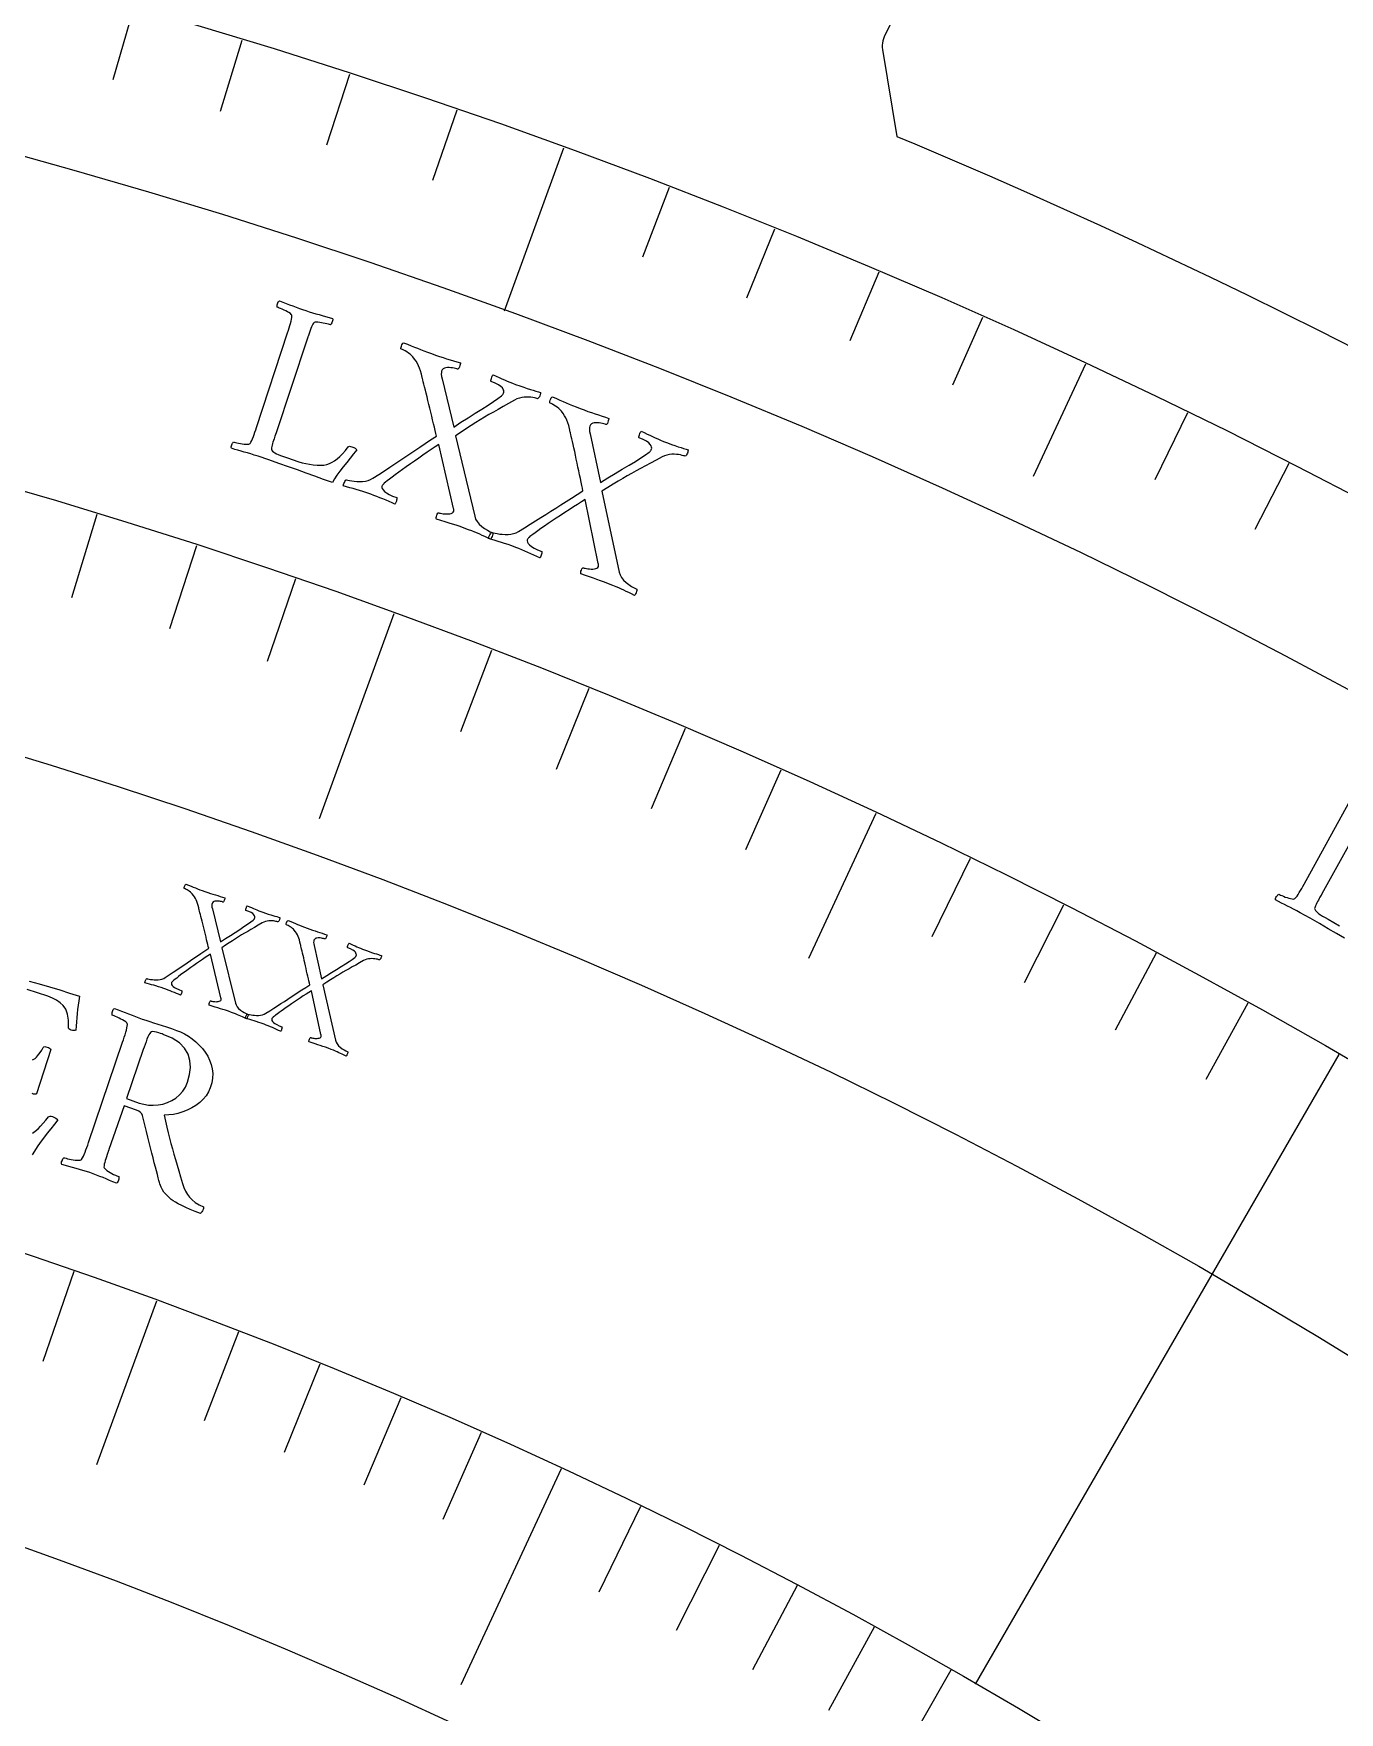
# Model space of a CAD drawing. Header units: millimetres. Extents: x -92 to 92, y -92 to 120.
# Drawn here: x 23.59 to 41.86, y 63.29 to 86.79 of the extents above; entities that cross this region are included whole.
import ezdxf

# ---------------------------------------------------------------- set-up
doc = ezdxf.new("R2010")
doc.units = ezdxf.units.MM
for name, color, linetype in [('CUT_OUTER', 1, 'Continuous'), ('ENGRAVE', 7, 'Continuous'), ('ENGRAVE_FINE', 8, 'Continuous'), ('TEXT', 5, 'Continuous')]:
    doc.layers.add(name, color=color, linetype=linetype)

msp = doc.modelspace()

# ---------------------------------------------------------------- linework, layer by layer
at = {"layer": 'CUT_OUTER'}
msp.add_lwpolyline([(35.5809, 86.9228), (35.4941, 86.7392), (35.4825, 86.7111), (35.4738, 86.6821), (35.4681, 86.6523), (35.4655, 86.622), (35.4659, 86.5917), (35.4693, 86.5616), (35.6722, 85.3444), (35.9219, 85.24), (36.4443, 85.018), (36.9652, 84.7928), (37.4848, 84.5644), (38.003, 84.3328), (38.5197, 84.098), (39.035, 83.8601), (39.5488, 83.619), (40.0612, 83.3748), (40.572, 83.1274), (41.0813, 82.8769), (41.589, 82.6232), (42.0952, 82.3665)], dxfattribs=at)
at = {"layer": 'ENGRAVE'}
for points in [[(31.0041, 85.1831), (30.1737, 82.9014)], [(38.3103, 82.1568), (37.5774, 80.5849)], [(28.6314, 78.664), (27.5873, 75.7956)], [(35.3784, 75.8693), (34.4324, 73.8405)], [(41.8563, 72.4972), (36.7688, 63.6853)], [(25.3085, 69.0452), (24.468, 66.7524)], [(30.9726, 66.6968), (29.57, 63.6766)], [(36.4276, 63.8811), (35.2179, 61.7598)]]:
    msp.add_lwpolyline(points, dxfattribs=at)
for radius in [90.65, 90.65, 88.2219, 83.7125, 83.7125, 80.1513, 73.5375, 73.5375, 69.6525]:
    msp.add_circle((0, 0), radius, dxfattribs=at)
at = {"layer": 'ENGRAVE_FINE'}
for points in [[(24.9865, 87.1384), (24.6997, 86.1381)], [(26.5035, 86.689), (26.1992, 85.6939)], [(28.0124, 86.2133), (27.6908, 85.2236)], [(29.5128, 85.7113), (29.174, 84.7273)], [(32.4861, 84.6291), (32.1131, 83.6576)], [(33.9581, 84.0492), (33.5683, 83.0844)], [(35.4198, 83.4438), (35.0132, 82.4859)], [(36.8707, 82.8129), (36.4474, 81.8622)], [(39.7383, 81.4757), (39.2822, 80.5404)], [(41.1542, 80.7697), (40.6818, 79.8425)], [(24.4752, 80.0547), (24.1182, 78.887)], [(25.8686, 79.6153), (25.4913, 78.4541)], [(27.2541, 79.1517), (26.8566, 77.9972)], [(29.9999, 78.1524), (29.5623, 77.0124)], [(31.3593, 77.6169), (30.9019, 76.4848)], [(32.7091, 77.0578), (32.232, 75.9338)], [(34.0489, 76.4752), (33.5523, 75.3597)], [(36.6971, 75.2403), (36.1619, 74.1429)], [(38.0047, 74.5884), (37.4504, 73.5005)], [(39.3006, 73.9138), (38.7274, 72.8357)], [(40.5846, 73.2166), (39.9927, 72.1487)], [(24.1539, 69.4576), (23.7164, 68.1995)], [(26.4562, 68.6137), (25.977, 67.3709)], [(27.5967, 68.1629), (27.0969, 66.9283)], [(28.7299, 67.6931), (28.2095, 66.467)], [(29.8552, 67.2044), (29.3145, 65.9871)], [(32.0815, 66.1705), (31.5004, 64.972)], [(33.1818, 65.6257), (32.5808, 64.437)], [(34.2731, 65.0624), (33.6523, 63.8839)], [(35.3551, 64.4808), (34.7147, 63.3129)]]:
    msp.add_lwpolyline(points, dxfattribs=at)
at = {"layer": 'TEXT'}
for points in [[(26.9781, 81.1847), (26.9769, 81.1811), (26.9754, 81.1767), (26.9737, 81.1716), (26.9718, 81.1656), (26.9666, 81.1503), (26.9608, 81.1327), (26.9543, 81.113), (26.947, 81.0911), (26.9397, 81.0685), (26.9332, 81.0468), (26.9273, 81.026), (26.9222, 81.006), (26.9185, 80.9883), (26.9169, 80.9743), (26.9174, 80.964), (26.9201, 80.9574), (26.9334, 80.9419), (26.9492, 80.9279), (26.9675, 80.9155), (26.9883, 80.9047), (27.0137, 80.894), (27.0458, 80.8816), (27.0846, 80.8676), (27.1301, 80.852), (27.3032, 80.7937), (27.3488, 80.7797), (27.3974, 80.7676), (27.4491, 80.7572), (27.5037, 80.7486), (27.5578, 80.7434), (27.6075, 80.7428), (27.653, 80.747), (27.6942, 80.756), (27.7297, 80.7689), (27.7657, 80.7862), (27.802, 80.8077), (27.8387, 80.8335), (27.876, 80.8648), (27.9142, 80.9029), (27.9531, 80.9478), (27.993, 80.9995), (28.0009, 81.006), (28.0121, 81.0088), (28.0263, 81.0078), (28.0437, 81.0031), (28.0693, 80.9929), (28.0894, 80.982), (28.1039, 80.9703), (28.1128, 80.9579), (28.068, 80.9017), (28.0215, 80.8437), (27.9735, 80.7841), (27.9237, 80.7228), (27.8764, 80.6625), (27.8354, 80.6058), (27.8006, 80.5526), (27.7722, 80.5029), (27.6486, 80.5459), (27.5257, 80.5893), (27.4033, 80.6332), (27.2815, 80.6776), (27.1559, 80.723), (27.0221, 80.7701), (26.8801, 80.8188), (26.7299, 80.8691), (26.6776, 80.886), (26.6279, 80.9014), (26.5807, 80.9153), (26.5361, 80.9276), (26.4924, 80.9396), (26.4482, 80.9524), (26.4034, 80.9661), (26.3579, 80.9805), (26.355, 80.9898), (26.3545, 81.001), (26.3567, 81.0139), (26.3614, 81.0286), (26.3674, 81.0429), (26.3737, 81.0545), (26.3802, 81.0633), (26.3869, 81.0695), (26.3984, 81.0661), (26.4141, 81.062), (26.4339, 81.0572), (26.4579, 81.0516), (26.4838, 81.0464), (26.5094, 81.0423), (26.5348, 81.0394), (26.5599, 81.0376), (26.5823, 81.0375), (26.5995, 81.0396), (26.6114, 81.0438), (26.6182, 81.0501), (26.6306, 81.0687), (26.6424, 81.0906), (26.6538, 81.1156), (26.6648, 81.1439), (26.6756, 81.1744), (26.6866, 81.2062), (26.6977, 81.2392), (26.7091, 81.2735), (27.1442, 82.5975), (27.1554, 82.6319), (27.1661, 82.6655), (27.1763, 82.6981), (27.1859, 82.7298), (27.1941, 82.7597), (27.1999, 82.7872), (27.2032, 82.8121), (27.2042, 82.8345), (27.2028, 82.8449), (27.1956, 82.8558), (27.1825, 82.8674), (27.1636, 82.8795), (27.1413, 82.8918), (27.1183, 82.9036), (27.0944, 82.915), (27.0698, 82.926), (27.0466, 82.9359), (27.0273, 82.9438), (27.0119, 82.9499), (27.0002, 82.954), (26.9984, 82.9629), (26.9983, 82.974), (26.9999, 82.987), (27.0034, 83.0021), (27.0083, 83.0168), (27.0142, 83.0285), (27.0212, 83.0372), (27.0292, 83.043), (27.077, 83.0255), (27.1243, 83.008), (27.1711, 82.9904), (27.2174, 82.9727), (27.2634, 82.9553), (27.3091, 82.9386), (27.3547, 82.9226), (27.4, 82.9073), (27.4466, 82.8922), (27.4928, 82.8779), (27.5386, 82.8643), (27.584, 82.8515), (27.6296, 82.8389), (27.6762, 82.8256), (27.7237, 82.8118), (27.7721, 82.7975), (27.7751, 82.7881), (27.7755, 82.7769), (27.7733, 82.764), (27.7685, 82.7493), (27.7623, 82.7351), (27.7559, 82.7236), (27.7492, 82.7148), (27.7424, 82.7087), (27.7306, 82.7124), (27.7146, 82.7167), (27.6943, 82.7219), (27.6699, 82.7277), (27.6436, 82.7335), (27.6179, 82.7385), (27.5929, 82.7426), (27.5684, 82.7457), (27.5465, 82.7471), (27.529, 82.7457), (27.516, 82.7414), (27.5074, 82.7344), (27.4974, 82.7188), (27.4876, 82.7004), (27.478, 82.6794), (27.4687, 82.6557), (27.4594, 82.6299), (27.4498, 82.6029), (27.4401, 82.5747), (27.4302, 82.5452), (27.4286, 82.5404), (27.427, 82.5357), (27.4254, 82.5309), (27.4239, 82.5262), (27.4223, 82.5214), (27.4207, 82.5167), (27.4191, 82.5119), (27.4175, 82.5071)], [(29.157, 82.3058), (29.2136, 82.2861), (29.268, 82.2677), (29.3201, 82.2508), (29.3701, 82.2353), (29.4188, 82.2205), (29.467, 82.2055), (29.5147, 82.1905), (29.5619, 82.1755), (29.5619, 82.1666), (29.5599, 82.1549), (29.556, 82.1403), (29.5502, 82.1228), (29.5434, 82.1066), (29.5368, 82.0957), (29.5303, 82.0901), (29.5238, 82.0897), (29.511, 82.0937), (29.4951, 82.0978), (29.4761, 82.1019), (29.4538, 82.106), (29.4302, 82.1091), (29.4067, 82.1104), (29.3835, 82.1099), (29.3605, 82.1074), (29.3396, 82.1019), (29.3226, 82.0921), (29.3095, 82.0781), (29.3002, 82.0598), (29.296, 82.0402), (29.2955, 82.0162), (29.2988, 81.9878), (29.306, 81.9548), (29.4682, 81.2783), (29.5702, 81.3446), (29.6698, 81.4086), (29.7669, 81.4704), (29.8616, 81.5298), (29.949, 81.5852), (30.0245, 81.6347), (30.0879, 81.6783), (30.1394, 81.7161), (30.1465, 81.7224), (30.1527, 81.729), (30.1579, 81.736), (30.1621, 81.7434), (30.1654, 81.7502), (30.1679, 81.7555), (30.1697, 81.7593), (30.1706, 81.7616), (30.1724, 81.7738), (30.1697, 81.7886), (30.1626, 81.806), (30.1509, 81.8258), (30.1305, 81.8474), (30.0973, 81.8696), (30.0512, 81.8925), (29.9922, 81.9162), (29.9893, 81.9214), (29.9888, 81.9303), (29.9909, 81.943), (29.9954, 81.9595), (30.0013, 81.9764), (30.0072, 81.9903), (30.0131, 82.0014), (30.0192, 82.0095), (30.0631, 81.99), (30.1044, 81.9716), (30.1433, 81.9543), (30.1796, 81.9382), (30.2156, 81.9225), (30.2537, 81.9068), (30.2937, 81.891), (30.3358, 81.8751), (30.3941, 81.8539), (30.448, 81.8352), (30.4973, 81.8191), (30.5421, 81.8055), (30.5829, 81.7936), (30.6199, 81.7827), (30.6531, 81.7727), (30.6826, 81.7636), (30.6827, 81.7551), (30.6814, 81.7444), (30.6785, 81.7317), (30.6742, 81.7168), (30.6684, 81.7023), (30.6611, 81.6905), (30.6524, 81.6815), (30.6422, 81.6753), (30.6334, 81.678), (30.6196, 81.6815), (30.6009, 81.6857), (30.5772, 81.6907), (30.5501, 81.695), (30.5209, 81.6975), (30.4896, 81.698), (30.4562, 81.6967), (30.4219, 81.6924), (30.3877, 81.6843), (30.3537, 81.6723), (30.3199, 81.6564), (30.2377, 81.6094), (30.161, 81.5656), (30.09, 81.5251), (30.0245, 81.4878), (29.9621, 81.4518), (29.9001, 81.4151), (29.8386, 81.3778), (29.7777, 81.3399), (29.7142, 81.2997), (29.6455, 81.2557), (29.5713, 81.2078), (29.4918, 81.156), (29.7625, 80.0311), (29.7759, 79.9913), (29.7968, 79.9541), (29.8253, 79.9194), (29.8614, 79.8872), (29.9009, 79.8583), (29.9398, 79.8337), (29.9781, 79.8134), (30.0157, 79.7972), (30.0168, 79.7881), (30.0155, 79.7767), (30.0118, 79.7632), (30.0058, 79.7474), (29.9991, 79.7322), (29.9935, 79.7207), (29.9891, 79.7128), (29.9858, 79.7085), (29.9435, 79.7278), (29.9042, 79.7458), (29.8679, 79.7624), (29.8346, 79.7777), (29.801, 79.7926), (29.7637, 79.8082), (29.7226, 79.8245), (29.6778, 79.8415), (29.616, 79.8641), (29.558, 79.8846), (29.5039, 79.9029), (29.4536, 79.9191), (29.4032, 79.9349), (29.3486, 79.952), (29.2898, 79.9703), (29.2269, 79.9899), (29.2243, 79.9997), (29.2244, 80.0121), (29.2272, 80.0271), (29.2328, 80.0446), (29.2396, 80.0608), (29.2462, 80.0717), (29.2527, 80.0774), (29.259, 80.0777), (29.27, 80.0744), (29.2844, 80.0711), (29.3022, 80.068), (29.3233, 80.0649), (29.346, 80.0627), (29.3687, 80.0621), (29.3912, 80.063), (29.4137, 80.0655), (29.434, 80.0702), (29.45, 80.0776), (29.4617, 80.0876), (29.469, 80.1004), (29.47, 80.1039), (29.4706, 80.1083), (29.4708, 80.1134), (29.4707, 80.1194), (29.4702, 80.1255), (29.4692, 80.131), (29.4679, 80.1361), (29.4661, 80.1406), (29.2616, 81.0333), (29.2092, 80.9992), (29.1547, 80.963), (29.0978, 80.9248), (29.0387, 80.8844), (28.9789, 80.8432), (28.92, 80.8023), (28.8619, 80.7617), (28.8047, 80.7215), (28.7498, 80.6825), (28.6988, 80.6457), (28.6518, 80.611), (28.6086, 80.5784), (28.5707, 80.5493), (28.5393, 80.525), (28.5145, 80.5054), (28.4963, 80.4906), (28.4932, 80.4877), (28.4896, 80.4841), (28.4852, 80.4799), (28.4802, 80.475), (28.4751, 80.4695), (28.4707, 80.4633), (28.467, 80.4564), (28.4639, 80.4489), (28.4623, 80.4338), (28.4676, 80.417), (28.4797, 80.3984), (28.4987, 80.3781), (28.5263, 80.3566), (28.5644, 80.3348), (28.6129, 80.3125), (28.6718, 80.2899), (28.6733, 80.2807), (28.6728, 80.2691), (28.6703, 80.2551), (28.6659, 80.2387), (28.6606, 80.2231), (28.6557, 80.2113), (28.651, 80.2035), (28.6466, 80.1995), (28.6053, 80.2177), (28.5635, 80.2358), (28.5213, 80.2538), (28.4786, 80.2717), (28.4358, 80.2892), (28.3931, 80.306), (28.3506, 80.322), (28.3082, 80.3373), (28.2508, 80.3572), (28.1975, 80.3749), (28.1482, 80.3905), (28.1031, 80.404), (28.0595, 80.4164), (28.0151, 80.4289), (27.9699, 80.4414), (27.9238, 80.454), (27.9244, 80.4639), (27.9272, 80.4754), (27.9322, 80.4886), (27.9392, 80.5035), (27.9466, 80.5176), (27.9527, 80.5284), (27.9574, 80.536), (27.9607, 80.5402), (27.9705, 80.5376), (27.9872, 80.5342), (28.0108, 80.5298), (28.0414, 80.5246), (28.0765, 80.5199), (28.1136, 80.5171), (28.1527, 80.5163), (28.1938, 80.5174), (28.2343, 80.5217), (28.2718, 80.5303), (28.3062, 80.5433), (28.3376, 80.5608), (28.4204, 80.6149), (28.4994, 80.6667), (28.5746, 80.7163), (28.6461, 80.7637), (28.7156, 80.8101), (28.785, 80.8567), (28.8544, 80.9034), (28.9237, 80.9504), (28.9946, 80.9984), (29.0686, 81.0481), (29.1457, 81.0995), (29.2261, 81.1526), (29.2182, 81.1893), (29.2089, 81.2303), (29.1983, 81.2755), (29.1862, 81.325), (29.1734, 81.3772), (29.1605, 81.4305), (29.1476, 81.485), (29.1345, 81.5405), (29.1216, 81.5957), (29.1088, 81.6491), (29.0962, 81.7006), (29.0838, 81.7502), (29.0721, 81.7967), (29.0615, 81.8388), (29.052, 81.8765), (29.0436, 81.9099), (29.0368, 81.9371), (29.0319, 81.9566), (29.0289, 81.9683), (29.028, 81.9722), (29.0164, 82.0199), (29.004, 82.0631), (28.9905, 82.1017), (28.9761, 82.1358), (28.96, 82.1674), (28.9412, 82.1986), (28.9197, 82.2294), (28.8956, 82.2598), (28.8782, 82.2791), (28.8588, 82.2971), (28.8373, 82.3138), (28.8138, 82.3292), (28.7905, 82.3428), (28.7698, 82.3539), (28.7516, 82.3626), (28.7359, 82.3688), (28.7311, 82.3732), (28.7295, 82.3817), (28.7312, 82.3943), (28.7362, 82.4112), (28.7431, 82.4283), (28.7504, 82.4416), (28.7583, 82.4513), (28.7667, 82.4572), (28.8218, 82.4361), (28.8726, 82.4162), (28.9191, 82.3975), (28.9614, 82.3802), (29.0036, 82.363), (29.0503, 82.3448), (29.1014, 82.3258), (29.157, 82.3058)], [(31.2377, 81.5388), (31.2938, 81.5177), (31.3477, 81.498), (31.3994, 81.4797), (31.449, 81.4629), (31.4973, 81.4469), (31.5451, 81.4307), (31.5924, 81.4145), (31.6392, 81.3982), (31.6389, 81.3894), (31.6367, 81.3777), (31.6324, 81.3632), (31.6261, 81.3459), (31.619, 81.3299), (31.6121, 81.3191), (31.6054, 81.3137), (31.5989, 81.3135), (31.5863, 81.3178), (31.5705, 81.3223), (31.5515, 81.3269), (31.5294, 81.3315), (31.5058, 81.3353), (31.4824, 81.3372), (31.4592, 81.3372), (31.4362, 81.3353), (31.4151, 81.3304), (31.3979, 81.321), (31.3844, 81.3073), (31.3747, 81.2892), (31.3699, 81.2698), (31.3688, 81.2458), (31.3714, 81.2173), (31.3777, 81.1842), (31.5228, 80.5038), (31.6264, 80.5675), (31.7276, 80.6289), (31.8263, 80.6882), (31.9224, 80.7452), (32.0112, 80.7983), (32.0879, 80.8459), (32.1524, 80.8879), (32.2048, 80.9244), (32.2121, 80.9305), (32.2185, 80.9369), (32.2238, 80.9438), (32.2282, 80.951), (32.2317, 80.9577), (32.2343, 80.963), (32.2362, 80.9668), (32.2372, 80.969), (32.2393, 80.9812), (32.237, 80.9961), (32.2303, 81.0136), (32.2191, 81.0338), (32.1993, 81.0558), (32.1667, 81.0789), (32.1212, 81.103), (32.0628, 81.1281), (32.06, 81.1334), (32.0597, 81.1423), (32.0621, 81.155), (32.0671, 81.1713), (32.0734, 81.1881), (32.0796, 81.2019), (32.0859, 81.2128), (32.0921, 81.2207), (32.1355, 81.2001), (32.1764, 81.1806), (32.2148, 81.1624), (32.2506, 81.1453), (32.2863, 81.1288), (32.3239, 81.1121), (32.3636, 81.0953), (32.4052, 81.0783), (32.463, 81.0557), (32.5163, 81.0356), (32.5652, 81.0182), (32.6097, 81.0035), (32.6501, 80.9906), (32.6868, 80.9787), (32.7198, 80.9679), (32.7491, 80.9581), (32.749, 80.9495), (32.7473, 80.9389), (32.7442, 80.9263), (32.7394, 80.9115), (32.7333, 80.8971), (32.7257, 80.8855), (32.7168, 80.8767), (32.7065, 80.8708), (32.6977, 80.8737), (32.684, 80.8776), (32.6654, 80.8823), (32.6419, 80.8878), (32.6149, 80.8929), (32.5857, 80.8961), (32.5544, 80.8974), (32.521, 80.8969), (32.4866, 80.8935), (32.4523, 80.8862), (32.418, 80.8751), (32.3838, 80.8601), (32.3004, 80.8152), (32.2227, 80.7734), (32.1506, 80.7346), (32.0842, 80.699), (32.0208, 80.6646), (31.958, 80.6296), (31.8956, 80.5939), (31.8337, 80.5575), (31.7692, 80.5189), (31.6994, 80.4766), (31.624, 80.4306), (31.5433, 80.3809), (31.7853, 79.2494), (31.7976, 79.2094), (31.8176, 79.1716), (31.8452, 79.1362), (31.8805, 79.1031), (31.9193, 79.0733), (31.9575, 79.0477), (31.9952, 79.0263), (32.0324, 79.0092), (32.0333, 79.0001), (32.0317, 78.9888), (32.0277, 78.9753), (32.0213, 78.9597), (32.0142, 78.9447), (32.0084, 78.9333), (32.0037, 78.9255), (32.0003, 78.9213), (31.9585, 78.9417), (31.9197, 78.9607), (31.8838, 78.9782), (31.8509, 78.9943), (31.8177, 79.01), (31.7808, 79.0266), (31.7401, 79.0439), (31.6958, 79.0621), (31.6346, 79.0862), (31.5771, 79.1082), (31.5235, 79.1279), (31.4736, 79.1454), (31.4236, 79.1624), (31.3695, 79.1809), (31.3112, 79.2007), (31.2488, 79.2218), (31.2465, 79.2317), (31.2469, 79.2442), (31.2501, 79.2591), (31.2561, 79.2765), (31.2633, 79.2925), (31.2702, 79.3032), (31.2768, 79.3087), (31.2831, 79.3089), (31.2941, 79.3052), (31.3084, 79.3016), (31.326, 79.298), (31.347, 79.2944), (31.3697, 79.2916), (31.3923, 79.2904), (31.4149, 79.2908), (31.4375, 79.2928), (31.4579, 79.2969), (31.4741, 79.3039), (31.486, 79.3136), (31.4937, 79.3262), (31.4947, 79.3297), (31.4954, 79.334), (31.4958, 79.3392), (31.4958, 79.3451), (31.4954, 79.3512), (31.4946, 79.3568), (31.4934, 79.3619), (31.4918, 79.3665), (31.3099, 80.264), (31.2568, 80.2313), (31.2013, 80.1965), (31.1435, 80.1597), (31.0834, 80.1209), (31.0226, 80.0812), (30.9626, 80.0418), (30.9035, 80.0027), (30.8453, 79.964), (30.7894, 79.9264), (30.7376, 79.8909), (30.6896, 79.8574), (30.6457, 79.8259), (30.607, 79.7978), (30.575, 79.7743), (30.5497, 79.7553), (30.5311, 79.741), (30.528, 79.7382), (30.5242, 79.7347), (30.5198, 79.7306), (30.5146, 79.7258), (30.5094, 79.7204), (30.5049, 79.7144), (30.501, 79.7076), (30.4977, 79.7001), (30.4957, 79.6851), (30.5006, 79.6682), (30.5122, 79.6493), (30.5307, 79.6284), (30.5578, 79.6063), (30.5953, 79.5835), (30.6432, 79.56), (30.7015, 79.5359), (30.7027, 79.5266), (30.7019, 79.5151), (30.6991, 79.5012), (30.6943, 79.4849), (30.6886, 79.4694), (30.6834, 79.4578), (30.6785, 79.45), (30.674, 79.4462), (30.6332, 79.4654), (30.5919, 79.4845), (30.5501, 79.5036), (30.5079, 79.5226), (30.4655, 79.5412), (30.4233, 79.5591), (30.3812, 79.5762), (30.3392, 79.5925), (30.2823, 79.6138), (30.2295, 79.6329), (30.1806, 79.6497), (30.1358, 79.6644), (30.0926, 79.6779), (30.0486, 79.6915), (30.0037, 79.7052), (29.9579, 79.719), (29.9588, 79.7288), (29.9619, 79.7402), (29.9671, 79.7533), (29.9746, 79.768), (29.9823, 79.782), (29.9887, 79.7926), (29.9936, 79.8), (29.997, 79.8042), (30.0067, 79.8014), (30.0233, 79.7975), (30.0468, 79.7925), (30.0773, 79.7865), (30.1122, 79.7809), (30.1492, 79.7772), (30.1883, 79.7754), (30.2294, 79.7755), (30.27, 79.7787), (30.3077, 79.7864), (30.3425, 79.7985), (30.3743, 79.8152), (30.4584, 79.8672), (30.5387, 79.917), (30.6152, 79.9647), (30.6878, 80.0102), (30.7585, 80.0548), (30.8291, 80.0996), (30.8996, 80.1446), (30.9701, 80.1898), (31.0421, 80.236), (31.1174, 80.2838), (31.1958, 80.3332), (31.2775, 80.3843), (31.2705, 80.4212), (31.2623, 80.4623), (31.2528, 80.5078), (31.242, 80.5576), (31.2305, 80.6101), (31.219, 80.6637), (31.2075, 80.7185), (31.1958, 80.7744), (31.1843, 80.8299), (31.1728, 80.8835), (31.1616, 80.9353), (31.1505, 80.9853), (31.1399, 81.032), (31.1304, 81.0744), (31.1219, 81.1124), (31.1143, 81.1459), (31.1082, 81.1733), (31.1038, 81.1929), (31.1011, 81.2046), (31.1003, 81.2086), (31.09, 81.2566), (31.0786, 81.3001), (31.0661, 81.339), (31.0526, 81.3735), (31.0372, 81.4055), (31.0192, 81.4372), (30.9986, 81.4685), (30.9753, 81.4995), (30.9584, 81.5192), (30.9394, 81.5377), (30.9183, 81.5549), (30.8952, 81.571), (30.8723, 81.5851), (30.8519, 81.5967), (30.8339, 81.6059), (30.8183, 81.6125), (30.8136, 81.617), (30.8123, 81.6255), (30.8144, 81.6381), (30.8198, 81.6549), (30.827, 81.6718), (30.8347, 81.6849), (30.8429, 81.6944), (30.8514, 81.7001), (30.9059, 81.6776), (30.9562, 81.6564), (31.0023, 81.6366), (31.044, 81.6181), (31.0859, 81.5999), (31.1321, 81.5806), (31.1827, 81.5602), (31.2377, 81.5388)], [(25.9876, 74.7768), (26.0264, 74.7636), (26.0637, 74.7512), (26.0995, 74.7399), (26.1338, 74.7295), (26.1672, 74.7196), (26.2003, 74.7096), (26.233, 74.6996), (26.2654, 74.6895), (26.2654, 74.6834), (26.2641, 74.6753), (26.2615, 74.6653), (26.2576, 74.6532), (26.253, 74.6421), (26.2485, 74.6345), (26.2441, 74.6306), (26.2396, 74.6303), (26.2309, 74.633), (26.22, 74.6357), (26.2069, 74.6384), (26.1916, 74.6411), (26.1754, 74.6431), (26.1593, 74.6439), (26.1434, 74.6434), (26.1277, 74.6416), (26.1134, 74.6377), (26.1018, 74.6309), (26.0929, 74.6211), (26.0866, 74.6085), (26.0837, 74.5951), (26.0835, 74.5785), (26.0859, 74.559), (26.0909, 74.5364), (26.2052, 74.0724), (26.2748, 74.1185), (26.3428, 74.1631), (26.4091, 74.2062), (26.4737, 74.2476), (26.5334, 74.2863), (26.5849, 74.3208), (26.6281, 74.3512), (26.6632, 74.3776), (26.668, 74.3819), (26.6722, 74.3865), (26.6757, 74.3913), (26.6786, 74.3964), (26.6808, 74.4011), (26.6825, 74.4048), (26.6837, 74.4074), (26.6843, 74.409), (26.6855, 74.4174), (26.6836, 74.4276), (26.6786, 74.4395), (26.6705, 74.453), (26.6564, 74.4677), (26.6335, 74.4827), (26.6018, 74.4982), (26.5613, 74.514), (26.5592, 74.5176), (26.5589, 74.5237), (26.5602, 74.5324), (26.5633, 74.5438), (26.5672, 74.5554), (26.5712, 74.5651), (26.5752, 74.5727), (26.5793, 74.5783), (26.6095, 74.5652), (26.6379, 74.5528), (26.6646, 74.5412), (26.6895, 74.5304), (26.7143, 74.5199), (26.7404, 74.5094), (26.7679, 74.4988), (26.7968, 74.4882), (26.8369, 74.4741), (26.8739, 74.4617), (26.9078, 74.451), (26.9386, 74.442), (26.9665, 74.4341), (26.9919, 74.4269), (27.0148, 74.4203), (27.035, 74.4143), (27.0352, 74.4085), (27.0343, 74.4012), (27.0324, 74.3924), (27.0295, 74.3821), (27.0256, 74.3721), (27.0207, 74.3639), (27.0148, 74.3577), (27.0079, 74.3533), (27.0018, 74.3551), (26.9924, 74.3574), (26.9795, 74.3602), (26.9633, 74.3634), (26.9447, 74.3662), (26.9246, 74.3676), (26.9032, 74.3677), (26.8803, 74.3665), (26.8568, 74.3633), (26.8335, 74.3575), (26.8103, 74.349), (26.7872, 74.3379), (26.7311, 74.3049), (26.6788, 74.2743), (26.6304, 74.2459), (26.5857, 74.2198), (26.543, 74.1947), (26.5008, 74.1691), (26.4588, 74.143), (26.4172, 74.1166), (26.3739, 74.0885), (26.3269, 74.0579), (26.2763, 74.0245), (26.222, 73.9884), (26.4148, 73.2167), (26.4243, 73.1895), (26.439, 73.164), (26.4589, 73.1404), (26.4839, 73.1185), (26.5114, 73.0989), (26.5383, 73.0822), (26.5648, 73.0685), (26.5908, 73.0577), (26.5917, 73.0514), (26.5909, 73.0436), (26.5884, 73.0342), (26.5844, 73.0233), (26.5799, 73.0129), (26.5762, 73.0049), (26.5732, 72.9994), (26.571, 72.9964), (26.5417, 73.0095), (26.5145, 73.0216), (26.4893, 73.0327), (26.4663, 73.043), (26.4431, 73.053), (26.4172, 73.0635), (26.3889, 73.0744), (26.3579, 73.0858), (26.3152, 73.101), (26.2751, 73.1147), (26.2377, 73.127), (26.203, 73.1379), (26.1681, 73.1484), (26.1304, 73.1598), (26.0899, 73.1721), (26.0464, 73.1852), (26.0446, 73.192), (26.0446, 73.2005), (26.0464, 73.2108), (26.0501, 73.2229), (26.0547, 73.2341), (26.0592, 73.2416), (26.0636, 73.2456), (26.068, 73.2458), (26.0756, 73.2436), (26.0855, 73.2414), (26.0978, 73.2394), (26.1123, 73.2374), (26.128, 73.236), (26.1436, 73.2357), (26.1591, 73.2365), (26.1746, 73.2383), (26.1885, 73.2416), (26.1995, 73.2468), (26.2074, 73.2538), (26.2124, 73.2626), (26.2131, 73.265), (26.2134, 73.268), (26.2136, 73.2716), (26.2134, 73.2757), (26.213, 73.2798), (26.2124, 73.2837), (26.2114, 73.2871), (26.2102, 73.2903), (26.0645, 73.9028), (26.0287, 73.8791), (25.9914, 73.8539), (25.9525, 73.8273), (25.9121, 73.7993), (25.8712, 73.7707), (25.8309, 73.7423), (25.7911, 73.7141), (25.752, 73.6862), (25.7144, 73.6592), (25.6795, 73.6336), (25.6473, 73.6096), (25.6177, 73.587), (25.5918, 73.5669), (25.5703, 73.55), (25.5533, 73.5364), (25.5408, 73.5262), (25.5388, 73.5242), (25.5362, 73.5217), (25.5333, 73.5188), (25.5298, 73.5154), (25.5264, 73.5116), (25.5234, 73.5073), (25.5208, 73.5026), (25.5187, 73.4974), (25.5177, 73.487), (25.5214, 73.4755), (25.5298, 73.4627), (25.543, 73.4488), (25.5621, 73.4342), (25.5884, 73.4193), (25.6219, 73.4042), (25.6626, 73.3889), (25.6636, 73.3826), (25.6633, 73.3746), (25.6617, 73.365), (25.6587, 73.3537), (25.6552, 73.3429), (25.6518, 73.3348), (25.6487, 73.3294), (25.6457, 73.3266), (25.6171, 73.339), (25.5883, 73.3512), (25.5591, 73.3635), (25.5296, 73.3756), (25.5001, 73.3875), (25.4706, 73.3989), (25.4413, 73.4097), (25.412, 73.4201), (25.3724, 73.4335), (25.3356, 73.4456), (25.3016, 73.4561), (25.2705, 73.4653), (25.2405, 73.4737), (25.2099, 73.4822), (25.1787, 73.4906), (25.1469, 73.4992), (25.1473, 73.5059), (25.1492, 73.5139), (25.1525, 73.523), (25.1573, 73.5332), (25.1624, 73.543), (25.1665, 73.5504), (25.1697, 73.5556), (25.172, 73.5586), (25.1787, 73.5568), (25.1902, 73.5545), (25.2065, 73.5515), (25.2276, 73.548), (25.2518, 73.5449), (25.2773, 73.5431), (25.3042, 73.5427), (25.3325, 73.5435), (25.3604, 73.5466), (25.3862, 73.5527), (25.4098, 73.5618), (25.4313, 73.5739), (25.4881, 73.6114), (25.5422, 73.6473), (25.5938, 73.6817), (25.6427, 73.7146), (25.6903, 73.7467), (25.7378, 73.779), (25.7853, 73.8115), (25.8327, 73.8442), (25.8812, 73.8775), (25.9318, 73.912), (25.9846, 73.9477), (26.0395, 73.9846), (26.0339, 74.0098), (26.0274, 74.0379), (26.0199, 74.069), (26.0114, 74.1029), (26.0024, 74.1387), (25.9933, 74.1753), (25.9842, 74.2127), (25.975, 74.2508), (25.9659, 74.2887), (25.9569, 74.3253), (25.9481, 74.3606), (25.9394, 74.3946), (25.9312, 74.4265), (25.9238, 74.4554), (25.9171, 74.4813), (25.9112, 74.5042), (25.9065, 74.5229), (25.903, 74.5362), (25.901, 74.5442), (25.9003, 74.5469), (25.8922, 74.5797), (25.8836, 74.6093), (25.8742, 74.6358), (25.8643, 74.6591), (25.8531, 74.6808), (25.8401, 74.7021), (25.8253, 74.7232), (25.8087, 74.744), (25.7967, 74.7571), (25.7834, 74.7694), (25.7686, 74.7808), (25.7525, 74.7913), (25.7365, 74.8005), (25.7223, 74.8081), (25.7098, 74.814), (25.699, 74.8182), (25.6957, 74.8212), (25.6946, 74.827), (25.6958, 74.8357), (25.6991, 74.8473), (25.7038, 74.8591), (25.7088, 74.8683), (25.7142, 74.8749), (25.7199, 74.8791), (25.7577, 74.8648), (25.7925, 74.8513), (25.8244, 74.8387), (25.8534, 74.827), (25.8824, 74.8154), (25.9145, 74.8031), (25.9495, 74.7903), (25.9876, 74.7768)], [(27.4167, 74.2648), (27.4553, 74.2507), (27.4923, 74.2377), (27.5279, 74.2257), (27.562, 74.2146), (27.5952, 74.2041), (27.628, 74.1934), (27.6606, 74.1828), (27.6928, 74.1721), (27.6927, 74.166), (27.6912, 74.1579), (27.6884, 74.1479), (27.6843, 74.136), (27.6795, 74.1249), (27.6749, 74.1174), (27.6703, 74.1136), (27.6659, 74.1134), (27.6572, 74.1163), (27.6463, 74.1192), (27.6333, 74.1221), (27.6181, 74.1251), (27.6019, 74.1275), (27.5859, 74.1285), (27.57, 74.1283), (27.5542, 74.1268), (27.5398, 74.1232), (27.5281, 74.1166), (27.519, 74.1071), (27.5125, 74.0946), (27.5093, 74.0812), (27.5088, 74.0647), (27.5108, 74.0451), (27.5154, 74.0224), (27.6207, 73.5563), (27.6913, 73.6011), (27.7601, 73.6444), (27.8272, 73.6861), (27.8926, 73.7263), (27.953, 73.7638), (28.0051, 73.7973), (28.049, 73.8269), (28.0845, 73.8526), (28.0895, 73.8569), (28.0937, 73.8614), (28.0973, 73.8661), (28.1003, 73.8712), (28.1026, 73.8758), (28.1043, 73.8795), (28.1056, 73.8821), (28.1063, 73.8836), (28.1076, 73.8921), (28.1059, 73.9022), (28.1011, 73.9142), (28.0932, 73.9279), (28.0795, 73.9428), (28.0569, 73.9583), (28.0255, 73.9744), (27.9853, 73.991), (27.9833, 73.9946), (27.983, 74.0007), (27.9846, 74.0094), (27.9878, 74.0207), (27.992, 74.0323), (27.9961, 74.0418), (28.0003, 74.0494), (28.0045, 74.0549), (28.0344, 74.0412), (28.0626, 74.0283), (28.089, 74.0162), (28.1138, 74.0049), (28.1383, 73.994), (28.1643, 73.983), (28.1916, 73.9719), (28.2203, 73.9607), (28.2601, 73.9458), (28.2968, 73.9327), (28.3305, 73.9213), (28.3611, 73.9117), (28.3889, 73.9034), (28.4141, 73.8957), (28.4369, 73.8886), (28.457, 73.8822), (28.457, 73.8764), (28.456, 73.8691), (28.454, 73.8603), (28.4509, 73.8501), (28.4468, 73.8402), (28.4418, 73.8321), (28.4357, 73.826), (28.4287, 73.8217), (28.4227, 73.8237), (28.4133, 73.8261), (28.4005, 73.8291), (28.3843, 73.8327), (28.3657, 73.8358), (28.3457, 73.8376), (28.3243, 73.8382), (28.3014, 73.8374), (28.2779, 73.8347), (28.2544, 73.8293), (28.231, 73.8212), (28.2077, 73.8105), (28.151, 73.7787), (28.0982, 73.749), (28.0492, 73.7216), (28.004, 73.6964), (27.9609, 73.672), (27.9181, 73.6473), (27.8757, 73.622), (27.8336, 73.5964), (27.7897, 73.5692), (27.7422, 73.5394), (27.6909, 73.507), (27.6359, 73.472), (27.814, 72.6968), (27.8229, 72.6693), (27.8371, 72.6436), (27.8565, 72.6196), (27.8812, 72.5972), (27.9082, 72.5771), (27.9348, 72.5599), (27.961, 72.5457), (27.9869, 72.5343), (27.9876, 72.5281), (27.9866, 72.5203), (27.984, 72.5109), (27.9798, 72.5001), (27.9751, 72.4898), (27.9712, 72.4819), (27.9681, 72.4765), (27.9658, 72.4735), (27.9368, 72.4871), (27.9098, 72.4997), (27.8849, 72.5114), (27.8621, 72.522), (27.839, 72.5325), (27.8134, 72.5435), (27.7853, 72.555), (27.7545, 72.567), (27.7121, 72.583), (27.6723, 72.5975), (27.6351, 72.6105), (27.6006, 72.622), (27.566, 72.6332), (27.5285, 72.6453), (27.4882, 72.6584), (27.445, 72.6723), (27.4433, 72.6791), (27.4435, 72.6876), (27.4455, 72.6979), (27.4494, 72.7099), (27.4542, 72.721), (27.4589, 72.7285), (27.4634, 72.7323), (27.4677, 72.7325), (27.4753, 72.7301), (27.4852, 72.7278), (27.4974, 72.7254), (27.5119, 72.7232), (27.5275, 72.7215), (27.5431, 72.7209), (27.5586, 72.7214), (27.5742, 72.7229), (27.5882, 72.726), (27.5992, 72.7309), (27.6073, 72.7378), (27.6125, 72.7465), (27.6131, 72.7489), (27.6136, 72.7519), (27.6138, 72.7554), (27.6137, 72.7595), (27.6134, 72.7637), (27.6128, 72.7676), (27.6119, 72.7711), (27.6107, 72.7742), (27.4768, 73.3894), (27.4406, 73.3664), (27.4028, 73.3419), (27.3634, 73.3161), (27.3225, 73.2888), (27.281, 73.261), (27.2402, 73.2334), (27.1999, 73.206), (27.1602, 73.1788), (27.1221, 73.1525), (27.0868, 73.1277), (27.0541, 73.1042), (27.0241, 73.0822), (26.9978, 73.0626), (26.976, 73.0461), (26.9587, 73.0329), (26.946, 73.0229), (26.9439, 73.0209), (26.9414, 73.0185), (26.9383, 73.0157), (26.9348, 73.0124), (26.9313, 73.0086), (26.9282, 73.0044), (26.9256, 72.9997), (26.9234, 72.9945), (26.9222, 72.9842), (26.9256, 72.9726), (26.9338, 72.9597), (26.9467, 72.9455), (26.9656, 72.9305), (26.9916, 72.9151), (27.0248, 72.8994), (27.0651, 72.8833), (27.0661, 72.877), (27.0656, 72.869), (27.0638, 72.8594), (27.0606, 72.8482), (27.0569, 72.8375), (27.0534, 72.8294), (27.0501, 72.8241), (27.047, 72.8214), (27.0187, 72.8342), (26.9901, 72.8471), (26.9612, 72.8598), (26.932, 72.8726), (26.9026, 72.885), (26.8734, 72.897), (26.8443, 72.9084), (26.8152, 72.9193), (26.7759, 72.9335), (26.7393, 72.9462), (26.7056, 72.9575), (26.6746, 72.9672), (26.6447, 72.9762), (26.6143, 72.9852), (26.5833, 72.9943), (26.5516, 73.0035), (26.5522, 73.0102), (26.5542, 73.0181), (26.5577, 73.0271), (26.5627, 73.0373), (26.568, 73.0469), (26.5723, 73.0543), (26.5756, 73.0595), (26.5779, 73.0624), (26.5846, 73.0605), (26.5961, 73.0579), (26.6123, 73.0547), (26.6333, 73.0507), (26.6574, 73.0471), (26.6829, 73.0449), (26.7098, 73.0439), (26.7381, 73.0443), (26.7661, 73.0468), (26.7919, 73.0524), (26.8158, 73.061), (26.8375, 73.0727), (26.895, 73.1091), (26.9498, 73.144), (27.002, 73.1774), (27.0515, 73.2093), (27.0997, 73.2405), (27.1479, 73.2719), (27.196, 73.3035), (27.244, 73.3352), (27.2931, 73.3676), (27.3444, 73.4011), (27.3978, 73.4358), (27.4534, 73.4717), (27.4483, 73.497), (27.4423, 73.5252), (27.4354, 73.5564), (27.4276, 73.5905), (27.4192, 73.6265), (27.4109, 73.6632), (27.4025, 73.7007), (27.394, 73.739), (27.3856, 73.7771), (27.3774, 73.8139), (27.3692, 73.8493), (27.3612, 73.8836), (27.3536, 73.9156), (27.3467, 73.9446), (27.3406, 73.9706), (27.3352, 73.9936), (27.3307, 74.0124), (27.3276, 74.0258), (27.3257, 74.0339), (27.325, 74.0365), (27.3176, 74.0694), (27.3095, 74.0992), (27.3007, 74.1259), (27.2911, 74.1494), (27.2804, 74.1713), (27.2678, 74.1929), (27.2534, 74.2142), (27.2373, 74.2353), (27.2255, 74.2487), (27.2124, 74.2613), (27.1979, 74.2729), (27.1819, 74.2837), (27.1661, 74.2933), (27.152, 74.3011), (27.1396, 74.3072), (27.1289, 74.3117), (27.1257, 74.3147), (27.1248, 74.3205), (27.1261, 74.3292), (27.1297, 74.3408), (27.1345, 74.3524), (27.1397, 74.3615), (27.1452, 74.3681), (27.151, 74.3721), (27.1885, 74.3571), (27.2231, 74.343), (27.2548, 74.3298), (27.2835, 74.3175), (27.3123, 74.3053), (27.3441, 74.2924), (27.3789, 74.2789), (27.4167, 74.2648)], [(25.5896, 72.8342), (25.6457, 72.8119), (25.701, 72.7846), (25.7555, 72.7524), (25.8091, 72.7153), (25.8605, 72.6739), (25.9079, 72.6292), (25.9514, 72.5812), (25.9911, 72.5297), (26.0255, 72.4753), (26.0534, 72.4182), (26.0747, 72.3585), (26.0896, 72.2962), (26.0965, 72.2318), (26.0942, 72.1657), (26.0827, 72.098), (26.0619, 72.0287), (26.0368, 71.9722), (26.0038, 71.9195), (25.9628, 71.8706), (25.914, 71.8254), (25.8595, 71.7847), (25.8016, 71.7489), (25.7404, 71.7181), (25.6757, 71.6922), (25.6099, 71.6719), (25.5452, 71.6578), (25.4816, 71.6498), (25.419, 71.648), (25.4373, 71.5622), (25.4557, 71.4795), (25.4742, 71.4001), (25.4928, 71.324), (25.5119, 71.2494), (25.5319, 71.1747), (25.5527, 71.0999), (25.5743, 71.025), (25.597, 70.9481), (25.6209, 70.8671), (25.6461, 70.7821), (25.6726, 70.6931), (25.6923, 70.6363), (25.7155, 70.5849), (25.7422, 70.5388), (25.7725, 70.498), (25.8085, 70.4609), (25.8527, 70.426), (25.9049, 70.3934), (25.9651, 70.3629), (25.9675, 70.3528), (25.9663, 70.3407), (25.9616, 70.3266), (25.9533, 70.3105), (25.9441, 70.2952), (25.9367, 70.2835), (25.9312, 70.2754), (25.9274, 70.2708), (25.8501, 70.3001), (25.7802, 70.3283), (25.7176, 70.3553), (25.6624, 70.3813), (25.6145, 70.4057), (25.574, 70.4281), (25.541, 70.4484), (25.5155, 70.4668), (25.5, 70.481), (25.4819, 70.4982), (25.4612, 70.5186), (25.4378, 70.542), (25.4143, 70.5697), (25.3932, 70.6029), (25.3746, 70.6415), (25.3583, 70.6857), (25.3522, 70.7065), (25.3442, 70.7351), (25.3342, 70.7714), (25.3223, 70.8155), (25.3089, 70.866), (25.2945, 70.9216), (25.279, 70.9822), (25.2625, 71.048), (25.2451, 71.1174), (25.227, 71.1891), (25.2083, 71.2632), (25.1889, 71.3396), (25.1694, 71.4167), (25.1505, 71.4929), (25.1321, 71.5682), (25.1142, 71.6425), (25.104, 71.6659), (25.0861, 71.6863), (25.0605, 71.7037), (25.0273, 71.7181), (24.8553, 71.7779), (24.6439, 71.1672), (24.6421, 71.1622), (24.6404, 71.1571), (24.6387, 71.1521), (24.6369, 71.1471), (24.6352, 71.142), (24.6334, 71.137), (24.6317, 71.132), (24.6299, 71.1269), (24.6193, 71.0958), (24.6093, 71.066), (24.6, 71.0376), (24.5915, 71.0106), (24.5843, 70.9853), (24.5789, 70.9619), (24.5753, 70.9405), (24.5736, 70.921), (24.5765, 70.9108), (24.5847, 70.8993), (24.598, 70.8865), (24.6164, 70.8723), (24.638, 70.8579), (24.6607, 70.8442), (24.6847, 70.8313), (24.7098, 70.8191), (24.7336, 70.8083), (24.7534, 70.7997), (24.7693, 70.793), (24.7812, 70.7885), (24.7829, 70.779), (24.7827, 70.7673), (24.7805, 70.7535), (24.7765, 70.7375), (24.7709, 70.7221), (24.7644, 70.7098), (24.7569, 70.7006), (24.7484, 70.6947), (24.7002, 70.7152), (24.653, 70.735), (24.6067, 70.7543), (24.5614, 70.773), (24.5161, 70.7912), (24.47, 70.8089), (24.423, 70.8262), (24.3752, 70.843), (24.3282, 70.8588), (24.2807, 70.874), (24.2325, 70.8888), (24.1836, 70.903), (24.1342, 70.9169), (24.0843, 70.9307), (24.0339, 70.9444), (23.983, 70.958), (23.98, 70.9679), (23.9797, 70.9797), (23.9821, 70.9934), (23.9872, 71.009), (23.9938, 71.0241), (24.0006, 71.0363), (24.0076, 71.0457), (24.0148, 71.0522), (24.027, 71.0484), (24.0436, 71.0438), (24.0646, 71.0385), (24.09, 71.0324), (24.1174, 71.0264), (24.1445, 71.0218), (24.1714, 71.0184), (24.198, 71.0162), (24.2218, 71.0159), (24.24, 71.0179), (24.2528, 71.0222), (24.2601, 71.0288), (24.2734, 71.0484), (24.2863, 71.0715), (24.2987, 71.098), (24.3107, 71.1279), (24.3226, 71.1602), (24.3346, 71.1938), (24.3469, 71.2288), (24.3595, 71.2651), (24.835, 72.6673), (24.8473, 72.7038), (24.8591, 72.7393), (24.8703, 72.7738), (24.8809, 72.8073), (24.89, 72.8391), (24.8964, 72.8682), (24.9003, 72.8946), (24.9017, 72.9185), (24.9003, 72.9295), (24.8927, 72.9412), (24.8789, 72.9537), (24.8589, 72.9668), (24.8354, 72.9801), (24.8113, 72.9929), (24.7865, 73.0051), (24.7611, 73.0169), (24.7373, 73.0274), (24.7174, 73.036), (24.7013, 73.0425), (24.689, 73.0469), (24.6871, 73.0565), (24.6871, 73.0682), (24.6891, 73.0821), (24.6929, 73.0981), (24.6983, 73.1136), (24.7047, 73.126), (24.7123, 73.1351), (24.7209, 73.1411), (24.7715, 73.122), (24.8214, 73.1029), (24.8705, 73.0837), (24.919, 73.0645), (24.967, 73.0456), (25.015, 73.0274), (25.0631, 73.0099), (25.1111, 72.9931), (25.1619, 72.9758), (25.2147, 72.9583), (25.2696, 72.9405), (25.3265, 72.9224), (25.3864, 72.9032), (25.4503, 72.8821), (25.518, 72.8591), (25.5896, 72.8342)], [(25.743, 72.1094), (25.7721, 72.2142), (25.7832, 72.3146), (25.7761, 72.4107), (25.7508, 72.5023), (25.7034, 72.5867), (25.63, 72.661), (25.5305, 72.7249), (25.405, 72.7785), (25.3875, 72.7843), (25.3658, 72.7912), (25.3399, 72.7991), (25.3098, 72.8079), (25.2804, 72.8148), (25.2568, 72.8169), (25.239, 72.8141), (25.2269, 72.8066), (25.2147, 72.791), (25.2021, 72.7696), (25.1892, 72.7425), (25.1761, 72.7096), (25.1628, 72.6737), (25.1497, 72.6375), (25.1367, 72.601), (25.1238, 72.5642), (24.8902, 71.8785), (25.0657, 71.8175), (25.1304, 71.799), (25.1961, 71.7883), (25.263, 71.7854), (25.3309, 71.7903), (25.3979, 71.8029), (25.4616, 71.8232), (25.5223, 71.8511), (25.5797, 71.8867), (25.6319, 71.9302), (25.6765, 71.9818), (25.7135, 72.0415), (25.743, 72.1094)]]:
    msp.add_lwpolyline(points, close=True, dxfattribs=at)
for points in [[(41.9334, 74.1232), (41.822, 74.1895), (41.7071, 74.2575), (41.5844, 74.3287), (41.4539, 74.4029), (41.3157, 74.4803), (41.2674, 74.5066), (41.2215, 74.531), (41.1777, 74.5534), (41.1361, 74.5738), (41.0955, 74.5937), (41.0544, 74.6146), (41.0129, 74.6363), (40.971, 74.659), (40.9698, 74.6687), (40.9714, 74.6797), (40.9759, 74.692), (40.9833, 74.7056), (40.9919, 74.7185), (41.0002, 74.7287), (41.0083, 74.7362), (41.016, 74.741), (41.0267, 74.7355), (41.0413, 74.7286), (41.0599, 74.7201), (41.0824, 74.7103), (41.1069, 74.7003), (41.1313, 74.6915), (41.1557, 74.6839), (41.18, 74.6775), (41.202, 74.6732), (41.2193, 74.6721), (41.2318, 74.674), (41.2397, 74.6789), (41.2552, 74.6949), (41.271, 74.7141), (41.2868, 74.7366), (41.3028, 74.7624), (41.3191, 74.7904), (41.3359, 74.8196), (41.353, 74.8499), (41.3706, 74.8815), (42.0445, 76.1013)], [(42.2962, 75.9617), (41.6183, 74.7441), (41.6164, 74.7409), (41.6142, 74.7368), (41.6116, 74.7321), (41.6085, 74.7266), (41.6006, 74.7125), (41.5916, 74.6963), (41.5815, 74.6782), (41.5703, 74.658), (41.559, 74.6372), (41.5485, 74.6171), (41.5389, 74.5977), (41.5301, 74.579), (41.5232, 74.5623), (41.519, 74.5488), (41.5176, 74.5386), (41.519, 74.5317), (41.5292, 74.5139), (41.5421, 74.4972), (41.5578, 74.4817), (41.5762, 74.4672), (41.5992, 74.4519), (41.6284, 74.4337), (41.6639, 74.4128), (41.7057, 74.389), (41.865, 74.2995)], [(23.5274, 73.5251), (23.6691, 73.4845), (23.8129, 73.4429), (23.9546, 73.4003), (24.0939, 73.3568), (24.2311, 73.3123), (24.2202, 73.2482), (24.2113, 73.1861), (24.2046, 73.1261), (24.2, 73.0683), (24.196, 73.0112), (24.1914, 72.9533), (24.186, 72.8948), (24.1799, 72.8355), (24.1674, 72.8315), (24.1526, 72.8306), (24.1355, 72.8327), (24.1161, 72.838), (24.0969, 72.846), (24.0838, 72.8552), (24.0769, 72.8657), (24.076, 72.8774), (24.0756, 72.9778), (24.0637, 73.0619), (24.0401, 73.1297), (24.0048, 73.1812), (23.9606, 73.2219), (23.9097, 73.2572), (23.8524, 73.2871), (23.7884, 73.3116), (23.4989, 73.4049)], [(23.5749, 72.4214), (23.5936, 72.43), (23.6117, 72.4421), (23.629, 72.4577), (23.6456, 72.4768), (23.6627, 72.4997), (23.6817, 72.5267), (23.7024, 72.5577), (23.725, 72.5928), (23.7326, 72.6018), (23.7444, 72.6061), (23.7604, 72.6058), (23.7805, 72.6008), (23.7991, 72.5936), (23.8141, 72.5852), (23.8253, 72.5756), (23.8329, 72.565), (23.629, 71.9442), (23.6187, 71.9411), (23.6054, 71.9408), (23.5894, 71.9432), (23.5705, 71.9485)], [(23.5732, 71.3949), (23.6134, 71.4223), (23.6512, 71.4565), (23.688, 71.4949), (23.7249, 71.5354), (23.7621, 71.5779), (23.7995, 71.6224), (23.808, 71.6294), (23.8197, 71.6325), (23.8349, 71.6317), (23.8534, 71.6269), (23.8807, 71.6164), (23.9022, 71.6051), (23.9177, 71.5928), (23.9274, 71.5798), (23.8805, 71.5194), (23.8319, 71.4573), (23.7815, 71.3933), (23.7295, 71.3276), (23.68, 71.2629), (23.6371, 71.2021), (23.6009, 71.1451), (23.5714, 71.092)]]:
    msp.add_lwpolyline(points, dxfattribs=at)

doc.saveas('drawing.dxf')
